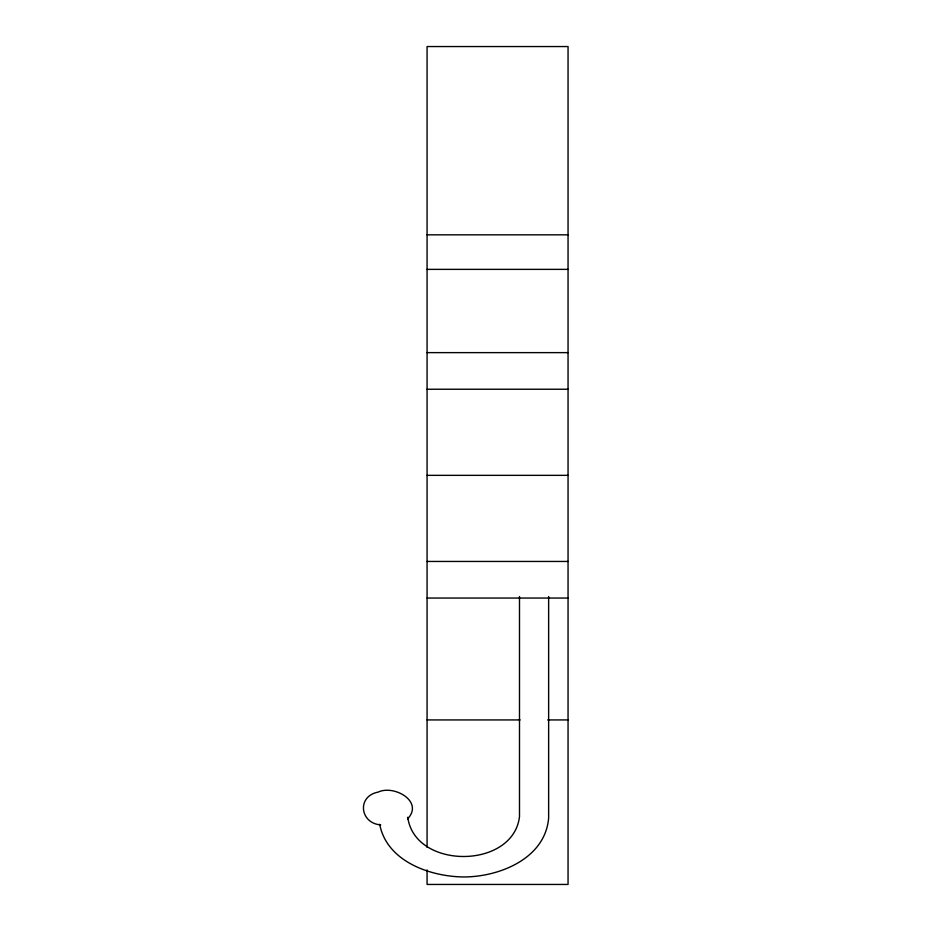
<?xml version="1.0" encoding="UTF-8"?>
<svg xmlns="http://www.w3.org/2000/svg" width="931" height="931" viewBox="0 0 931 931"><rect width="100%" height="100%" fill="white"/><g stroke="black" fill="none" stroke-linecap="round" stroke-linejoin="round"><path stroke-width="1.4" d="M407.557 818.908C424.199 801.556 394.046 784.507 378.161 792.095C356.643 796.18 359.797 823.295 380.686 824.889M427.073 234.833L568.05 234.833M427.073 269.373L568.05 269.373M427.073 352.628L568.05 352.628M427.073 389.228L568.05 389.228M427.073 475.345L568.05 475.345M427.073 561.451L568.05 561.451M427.073 598.051L568.05 598.051M427.073 719.931L520.092 719.931M547.707 719.931L568.05 719.931M407.766 817.267C414.795 869.81 513.167 869.531 519.498 816.65L519.498 596.538M379.685 824.296C386.784 861.338 429.889 876.537 463.58 876.967C499.377 876.955 545.275 858.615 548.638 817.988L548.638 596.527M427.073 847.373L427.073 46.55L568.05 46.55L568.05 884.45L427.073 884.45L427.073 869.903"/></g></svg>
